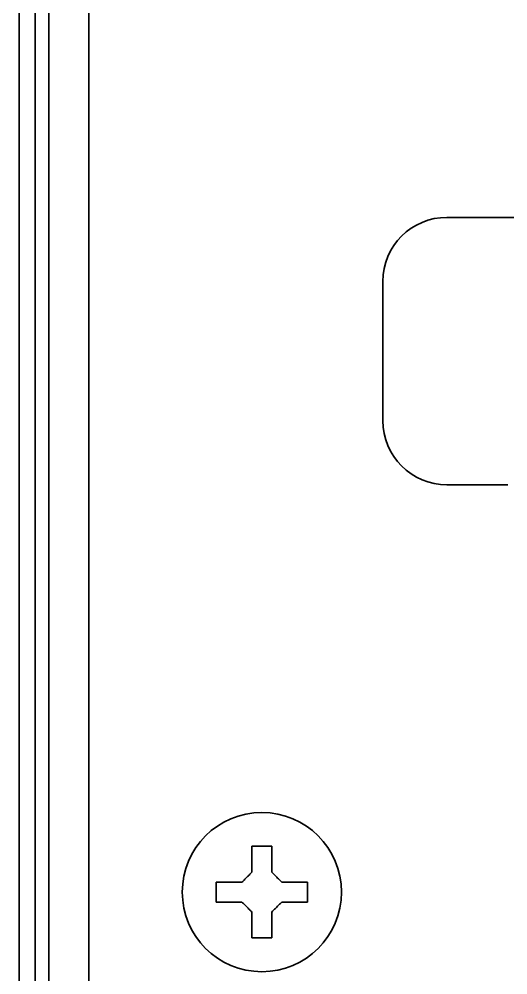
# Model space of a CAD drawing. Header units: inches. Extents: x 786 to 5755, y -850 to 3635.
# Drawn here: x 3394.24 to 3418.8, y 2489.21 to 2537.23 of the extents above; entities that cross this region are included whole.
import ezdxf

# ---------------------------------------------------------------- set-up
doc = ezdxf.new("R2010")
doc.units = ezdxf.units.IN
doc.layers.add('1', color=7, linetype='Continuous', true_color=0xffffff)

msp = doc.modelspace()

# ---------------------------------------------------------------- linework, layer by layer
at = {"layer": '1', "color": 7, "linetype": 'Continuous', "lineweight": 35}
for p, q in [((3395.74, 2485.051), (3395.74, 3463.901)), ((3397.74, 2576.56), (3397.74, 2484.751)), ((3397.74, 2489.051), (3397.74, 2575.052)), ((3394.24, 2541.01), (3394.24, 2467.851)), ((3395.04, 2539.283), (3395.04, 2467.851)), ((3429.74, 2527.268), (3415.74, 2527.268)), ((3412.522, 2524.051), (3412.522, 2517.051)), ((3415.74, 2513.833), (3418.804, 2513.833)), ((3404.14, 2493.369), (3404.14, 2493.869)), ((3404.14, 2493.369), (3404.14, 2493.869)), ((3408.74, 2493.869), (3408.74, 2493.369)), ((3404.14, 2492.869), (3404.14, 2493.369)), ((3404.14, 2492.869), (3404.14, 2493.369)), ((3408.74, 2493.369), (3408.74, 2492.869))]:
    msp.add_line(p, q, dxfattribs=at)
msp.add_circle((3406.44, 2493.369), 4, dxfattribs=at)
for centre, start, end in [((3415.74, 2524.051), 90, 180), ((3415.74, 2517.051), 180, 270)]:
    msp.add_arc(centre, 3.217, start, end, dxfattribs=at)
for points in [[(3405.94, 2494.369), (3405.94, 2494.423), (3405.94, 2494.531), (3405.94, 2494.693), (3405.94, 2494.851), (3405.94, 2495.007), (3405.94, 2495.159), (3405.94, 2495.315), (3405.94, 2495.481), (3405.94, 2495.605), (3405.94, 2495.669)], [(3405.94, 2495.669), (3406.107, 2495.669), (3406.44, 2495.669), (3406.773, 2495.669), (3406.94, 2495.669)], [(3405.94, 2494.369), (3405.94, 2494.423), (3405.94, 2494.531), (3405.94, 2494.693), (3405.94, 2494.851), (3405.94, 2495.007), (3405.94, 2495.159), (3405.94, 2495.315), (3405.94, 2495.481), (3405.94, 2495.605), (3405.94, 2495.669)], [(3405.94, 2495.669), (3406.107, 2495.669), (3406.44, 2495.669), (3406.773, 2495.669), (3406.94, 2495.669)], [(3405.44, 2493.869), (3405.464, 2493.892), (3405.511, 2493.94), (3405.582, 2494.011), (3405.654, 2494.083), (3405.725, 2494.154), (3405.797, 2494.226), (3405.868, 2494.297), (3405.916, 2494.345), (3405.94, 2494.369)], [(3405.44, 2493.869), (3405.464, 2493.892), (3405.511, 2493.94), (3405.582, 2494.011), (3405.654, 2494.083), (3405.725, 2494.154), (3405.797, 2494.226), (3405.868, 2494.297), (3405.916, 2494.345), (3405.94, 2494.369)], [(3406.94, 2494.369), (3406.966, 2494.343), (3407.017, 2494.291), (3407.091, 2494.218), (3407.163, 2494.146), (3407.233, 2494.076), (3407.302, 2494.007), (3407.371, 2493.938), (3407.417, 2493.892), (3407.44, 2493.869)], [(3406.94, 2494.369), (3406.966, 2494.343), (3407.017, 2494.291), (3407.091, 2494.218), (3407.163, 2494.146), (3407.233, 2494.076), (3407.302, 2494.007), (3407.371, 2493.938), (3407.417, 2493.892), (3407.44, 2493.869)], [(3407.44, 2493.869), (3407.494, 2493.869), (3407.602, 2493.869), (3407.764, 2493.869), (3407.923, 2493.869), (3408.078, 2493.869), (3408.23, 2493.869), (3408.386, 2493.869), (3408.553, 2493.869), (3408.676, 2493.869), (3408.74, 2493.869)], [(3407.44, 2493.869), (3407.494, 2493.869), (3407.602, 2493.869), (3407.764, 2493.869), (3407.923, 2493.869), (3408.078, 2493.869), (3408.23, 2493.869), (3408.386, 2493.869), (3408.553, 2493.869), (3408.676, 2493.869), (3408.74, 2493.869)], [(3405.44, 2492.869), (3405.386, 2492.869), (3405.277, 2492.869), (3405.116, 2492.869), (3404.957, 2492.869), (3404.802, 2492.869), (3404.65, 2492.869), (3404.493, 2492.869), (3404.327, 2492.869), (3404.204, 2492.869), (3404.14, 2492.869)], [(3405.44, 2492.869), (3405.386, 2492.869), (3405.277, 2492.869), (3405.116, 2492.869), (3404.957, 2492.869), (3404.802, 2492.869), (3404.65, 2492.869), (3404.493, 2492.869), (3404.327, 2492.869), (3404.204, 2492.869), (3404.14, 2492.869)], [(3405.94, 2492.369), (3405.914, 2492.395), (3405.863, 2492.446), (3405.789, 2492.52), (3405.717, 2492.591), (3405.647, 2492.661), (3405.578, 2492.731), (3405.509, 2492.8), (3405.463, 2492.846), (3405.44, 2492.869)], [(3405.94, 2492.369), (3405.914, 2492.395), (3405.863, 2492.446), (3405.789, 2492.52), (3405.717, 2492.591), (3405.647, 2492.661), (3405.578, 2492.731), (3405.509, 2492.8), (3405.463, 2492.846), (3405.44, 2492.869)], [(3407.44, 2492.869), (3407.416, 2492.845), (3407.369, 2492.797), (3407.297, 2492.726), (3407.226, 2492.655), (3407.154, 2492.583), (3407.083, 2492.512), (3407.011, 2492.44), (3406.964, 2492.393), (3406.94, 2492.369)], [(3407.44, 2492.869), (3407.416, 2492.845), (3407.369, 2492.797), (3407.297, 2492.726), (3407.226, 2492.655), (3407.154, 2492.583), (3407.083, 2492.512), (3407.011, 2492.44), (3406.964, 2492.393), (3406.94, 2492.369)], [(3406.94, 2492.369), (3406.94, 2492.314), (3406.94, 2492.206), (3406.94, 2492.045), (3406.94, 2491.886), (3406.94, 2491.73), (3406.94, 2491.579), (3406.94, 2491.422), (3406.94, 2491.256), (3406.94, 2491.133), (3406.94, 2491.069)], [(3406.94, 2492.369), (3406.94, 2492.314), (3406.94, 2492.206), (3406.94, 2492.045), (3406.94, 2491.886), (3406.94, 2491.73), (3406.94, 2491.579), (3406.94, 2491.422), (3406.94, 2491.256), (3406.94, 2491.133), (3406.94, 2491.069)], [(3406.94, 2491.069), (3406.773, 2491.069), (3406.44, 2491.069), (3406.107, 2491.069), (3405.94, 2491.069)], [(3406.94, 2491.069), (3406.773, 2491.069), (3406.44, 2491.069), (3406.107, 2491.069), (3405.94, 2491.069)]]:
    msp.add_open_spline(points, degree=3, dxfattribs=at)
for points in [[(3406.94, 2495.669), (3406.94, 2495.466), (3406.94, 2495.256), (3406.94, 2494.931), (3406.94, 2494.821), (3406.94, 2494.597), (3406.94, 2494.484), (3406.94, 2494.369)], [(3406.94, 2495.669), (3406.94, 2495.466), (3406.94, 2495.256), (3406.94, 2494.931), (3406.94, 2494.821), (3406.94, 2494.597), (3406.94, 2494.484), (3406.94, 2494.369)], [(3404.14, 2493.869), (3404.343, 2493.869), (3404.553, 2493.869), (3404.877, 2493.869), (3404.987, 2493.869), (3405.211, 2493.869), (3405.325, 2493.869), (3405.44, 2493.869)], [(3404.14, 2493.869), (3404.343, 2493.869), (3404.553, 2493.869), (3404.877, 2493.869), (3404.987, 2493.869), (3405.211, 2493.869), (3405.325, 2493.869), (3405.44, 2493.869)], [(3408.74, 2492.869), (3408.537, 2492.869), (3408.327, 2492.869), (3408.002, 2492.869), (3407.892, 2492.869), (3407.669, 2492.869), (3407.555, 2492.869), (3407.44, 2492.869)], [(3408.74, 2492.869), (3408.537, 2492.869), (3408.327, 2492.869), (3408.002, 2492.869), (3407.892, 2492.869), (3407.669, 2492.869), (3407.555, 2492.869), (3407.44, 2492.869)], [(3405.94, 2491.069), (3405.94, 2491.271), (3405.94, 2491.481), (3405.94, 2491.806), (3405.94, 2491.916), (3405.94, 2492.14), (3405.94, 2492.253), (3405.94, 2492.369)], [(3405.94, 2491.069), (3405.94, 2491.271), (3405.94, 2491.481), (3405.94, 2491.806), (3405.94, 2491.916), (3405.94, 2492.14), (3405.94, 2492.253), (3405.94, 2492.369)]]:
    msp.add_open_spline(points, degree=3, knots=[0, 0, 0, 0, 0.5, 0.5, 0.75, 0.75, 1, 1, 1, 1], dxfattribs=at)

doc.saveas('drawing.dxf')
